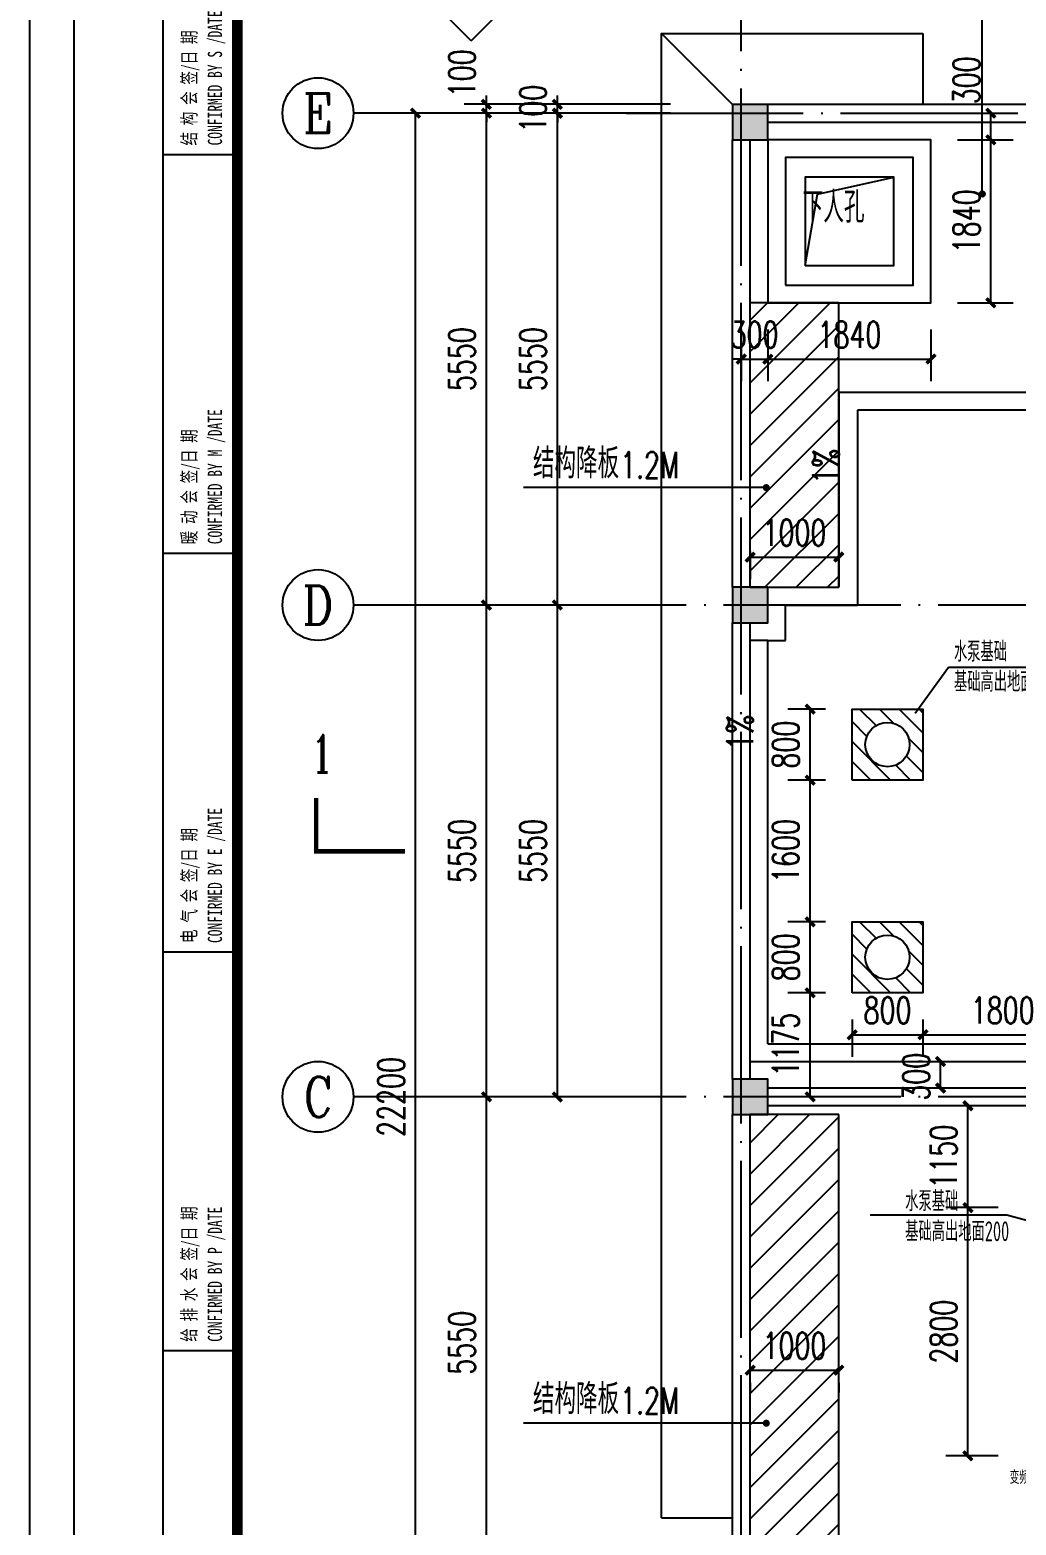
# Model space of a CAD drawing. Extents: x 19098 to 79498, y 3162 to 205862.
# Drawn here: x 19098 to 30223, y 106257 to 123130 of the extents above; entities that cross this region are included whole.
import ezdxf
from ezdxf.enums import TextEntityAlignment as Align

# ---------------------------------------------------------------- set-up
doc = ezdxf.new("R2010")
doc.units = 0
doc.header["$LTSCALE"] = 1000
doc.header["$MEASUREMENT"] = 0
doc.linetypes.add('DASHED', pattern=[0.75, 0.5, -0.25])
doc.linetypes.add('DOTE', pattern=[2.42, 2, -0.2, 0.02, -0.2])
for name, color, linetype in [('1209-3#泵房001（水反资1210）$0$WALL', 252, 'Continuous'), ('1209-3#泵房001（水反资1210）$0$水-消防系统-标注', 4, 'Continuous'), ('1209-3#泵房001（水反资1210）$0$水-消防系统-设备', 2, 'Continuous'), ('2017_11-sheet-L2$0$C-SHET-TTLB', 11, 'Continuous'), ('AXIS', 3, 'Continuous'), ('AXIS_TEXT', 7, 'Continuous'), ('C-SHET-TTLB', 11, 'Continuous'), ('COLUMN', 9, 'Continuous'), ('DIM_ELEV', 3, 'Continuous'), ('DIM_LEAD', 3, 'Continuous'), ('DIM_SYMB', 3, 'Continuous'), ('DOTE', 1, 'Continuous'), ('PUB_DIM', 3, 'Continuous'), ('PUB_HATCH', 8, 'Continuous'), ('PUB_TEXT', 7, 'Continuous'), ('STAIR', 2, 'Continuous'), ('WALL', 9, 'Continuous'), ('建-留洞', 25, 'Continuous'), ('建.1F墙体$0$建-文字', 4, 'Continuous'), ('水-消防-消防排水-管线', 140, 'DASHED')]:
    doc.layers.add(name, color=color, linetype=linetype)
doc.styles.add('1209-3#泵房001（水反资1210）$0$XD2008', font='xd-hzs.shx', dxfattribs={"width": 0.7, "bigfont": 'xd-hztxt.shx'})
doc.styles.add('2017_11-sheet-L2$0$SHEET-ECADI', font='simhei.ttf', dxfattribs={"width": 0.7})
doc.styles.add('_TCH_AXIS', font='COMPLEX', dxfattribs={"bigfont": 'GBCBIG'})
doc.styles.add('_TCH_DIM', font='SIMPLEX', dxfattribs={"bigfont": 'GBCBIG'})
doc.styles.add('_TCH_DIM_T3', font='SIMPLEX', dxfattribs={"width": 0.705882, "bigfont": 'GBCBIG'})
doc.styles.add('_TCH_LABEL', font='COMPLEX', dxfattribs={"bigfont": 'GBCBIG'})
doc.styles.add('COMPLEX', font='COMPLEX', dxfattribs={"bigfont": 'AllInOneBig.shx'})
doc.styles.add('XD2008', font='xd-hzs.shx', dxfattribs={"width": 0.7, "bigfont": 'xd-hztxt.shx'})
doc.dimstyles.new('_TCH_ARCH&&100', dxfattribs={"dimtxt": 297.5, "dimasz": 100, "dimexe": 250, "dimexo": 300, "dimgap": 126.25, "dimtad": 1, "dimdec": 0, "dimzin": 0, "dimdsep": 46, "dimtxsty": '_TCH_DIM_T3', "dimblk": 'ARCHTICK', "dimcen": 0.09, "dimclrt": 7, "dimazin": 2, "dimtfac": 1, "dimtdec": 0, "dimtix": 1, "dimtmove": 2, "dimatfit": 3, "dimfxl": 1, "dimtolj": 1, "dimtzin": 0, "dimarcsym": 0})

# ---------------------------------------------------------------- blocks, each defined once
blk = doc.blocks.new('2017_11-sheet-L2$0$2014SHEET-L')
at = {"layer": '2017_11-sheet-L2$0$C-SHET-TTLB'}
for p, q in [((0, -90), (-9, -90)), ((0, -135), (-9, -135)), ((0, -180), (-9, -180)), ((0, -225), (-9, -225))]:
    blk.add_line(p, q, dxfattribs=at)
at = {"layer": '2017_11-sheet-L2$0$C-SHET-TTLB', "style": '2017_11-sheet-L2$0$SHEET-ECADI', "width": 0.7}
for s, p in [('CONFIRMED BY S /DATE', (-2.33, -88.96)), ('结 构 会 签/日 期', (-5.24, -88.96)), ('CONFIRMED BY M /DATE', (-2.33, -133.96)), ('暖 动 会 签/日 期', (-5.24, -133.96)), ('CONFIRMED BY E /DATE', (-2.33, -178.96)), ('电 气 会 签/日 期', (-5.24, -178.96)), ('给 排 水 会 签/日 期', (-5.24, -223.96)), ('CONFIRMED BY P /DATE', (-2.33, -223.96))]:
    blk.add_text(s, height=1.6, rotation=90, dxfattribs=at).set_placement(p)
blk = doc.blocks.new('2017_11-sheet-L2', base_point=(18.4, 410))
at = {"layer": '2017_11-sheet-L2$0$C-SHET-TTLB'}
blk.add_blockref('2017_11-sheet-L2$0$2014SHEET-L', (19, 410.6), dxfattribs=at)
blk = doc.blocks.new('tukuang')
at = {"layer": 'C-SHET-TTLB'}
blk.add_line((17002, 20480), (17002, -19640), dxfattribs=at)
for points in [[(75902, 21920), (75902, -21080), (15502, -21080), (15502, 21920)], [(75402, 21420), (75402, -20580), (16002, -20580), (16002, 21420)]]:
    blk.add_lwpolyline(points, close=True, dxfattribs=at)
at = {"layer": 'C-SHET-TTLB', "const_width": 120}
blk.add_lwpolyline([(17842, 20420), (74402, 20420), (74402, -19580), (17842, -19580)], close=True, dxfattribs=at)
at = {"layer": 'C-SHET-TTLB', "xscale": 100, "yscale": 100, "zscale": 100}
blk.add_blockref('2017_11-sheet-L2', (17842, 20420), dxfattribs=at)
blk = doc.blocks.new('A$C29236F82')
at = {"layer": '1209-3#泵房001（水反资1210）$0$WALL'}
h = blk.add_hatch(dxfattribs=at)
h.set_pattern_fill('ANSI31', color=256, scale=2000)
h.set_pattern_definition([(45, (-39722.55, -122189.72), (-176.7767, 176.7767), [])])
h.paths.add_polyline_path([(-11500, -11300), (-12500, -11300), (-12500, -16451), (-11500, -16451)])
at = {"layer": '1209-3#泵房001（水反资1210）$0$水-消防系统-标注'}
h = blk.add_hatch(dxfattribs=at)
h.set_pattern_fill('ANSI31', color=145, scale=50, angle=-90, style=0)
h.set_pattern_definition([(315, (-59094.44, 109621.38), (112.2532, 112.2532), [])])
h.paths.add_polyline_path([(-10550, -7525), (-10550, -6725), (-11350, -6725), (-11350, -7525)])
h.paths.add_polyline_path([(-10950, -6875, -1), (-10950, -7375, -1)], flags=16)
h = blk.add_hatch(dxfattribs=at)
h.set_pattern_fill('ANSI31', color=145, scale=50, angle=-90, style=0)
h.set_pattern_definition([(315, (-59094.44, 107221.38), (112.2532, 112.2532), [])])
h.paths.add_polyline_path([(-10550, -9925), (-10550, -9125), (-11350, -9125), (-11350, -9925)])
h.paths.add_polyline_path([(-10950, -9275, -1), (-10950, -9775, -1)], flags=16)
for p, q in [((-10262, -6254), (-10638, -6774)), ((-9090, -6254), (-10262, -6254))]:
    blk.add_line(p, q)
at = {"layer": '1209-3#泵房001（水反资1210）$0$WALL'}
for p, q in [((-12700, -16451), (-12700, -11300)), ((-11500, -11300), (-12500, -11300)), ((-12500, -16451), (-12500, -11300)), ((-11500, -16451), (-11500, -11300))]:
    blk.add_line(p, q, dxfattribs=at)
at = {"layer": '1209-3#泵房001（水反资1210）$0$水-消防系统-标注'}
blk.add_line((-9603, -12431, 0), (-9242, -12530), dxfattribs=at)
at = {"layer": '1209-3#泵房001（水反资1210）$0$水-消防系统-标注', "elevation": 0}
blk.add_lwpolyline([(-11144, -12431), (-9603, -12431)], dxfattribs=at)
at = {"layer": '1209-3#泵房001（水反资1210）$0$水-消防系统-设备', "color": 145}
for points in [[(-11350, -7525), (-11350, -6725), (-10550, -6725), (-10550, -7525)], [(-11350, -9925), (-11350, -9125), (-10550, -9125), (-10550, -9925)]]:
    blk.add_lwpolyline(points, close=True, dxfattribs=at)
for centre in [(-10950, -7125), (-10950, -9525)]:
    blk.add_circle(centre, 250, dxfattribs=at)
at = {"layer": '1209-3#泵房001（水反资1210）$0$水-消防系统-标注', "style": '1209-3#泵房001（水反资1210）$0$XD2008', "width": 0.7}
for s, height, p in [('水泵基础', 225, (-10200, -6189, 0)), ('基础高出地面200', 225, (-10200, -6529, 0)), ('水泵基础', 225, (-10750, -12390)), ('基础高出地面200', 225, (-10750, -12730)), ('变频给水设备（冷却水补水）', 150, (-9573, -15468))]:
    blk.add_text(s, height=height, dxfattribs=at).set_placement(p)
blk = doc.blocks.new('_ArchTick')
at = {"color": 0, "linetype": 'ByBlock', "const_width": 0.4}
blk.add_lwpolyline([(-0.5, -0.5), (0.5, 0.5)], dxfattribs=at)
blk = doc.blocks.new('*D29')
at = {"layer": 'Defpoints', "color": 0}
for p in [(29371, 111489), (29467, 111489), (29467, 111189)]:
    blk.add_point(p, dxfattribs=at)
at = {"layer": 'PUB_DIM', "color": 0, "lineweight": -2}
for p, q in [((29167, 111489), (29121, 111489)), ((29371, 111189), (29371, 111489)), ((29167, 111189), (29121, 111189))]:
    blk.add_line(p, q, dxfattribs=at)
at = {"layer": 'PUB_DIM', "color": 0, "lineweight": -2, "xscale": 100, "yscale": 100, "zscale": 100}
for p, rotation in [((29371, 111489), 90), ((29371, 111189), 270)]:
    blk.add_blockref('_ArchTick', p, dxfattribs=dict(at, rotation=rotation))
at = {"layer": 'PUB_DIM', "color": 7, "insert": (29096, 111316), "char_height": 297.5, "attachment_point": 5, "rotation": 90, "style": '_TCH_DIM_T3'}
blk.add_mtext('\\A1;300', dxfattribs=at)
blk = doc.blocks.new('*D76')
at = {"layer": 'Defpoints', "color": 0}
for p in [(29680, 110989), (30322, 110989), (30322, 109839)]:
    blk.add_point(p, dxfattribs=at)
at = {"layer": 'PUB_DIM', "color": 0, "lineweight": -2}
for p, q in [((30022, 110989), (29430, 110989)), ((29680, 109839), (29680, 110989)), ((30022, 109839), (29430, 109839))]:
    blk.add_line(p, q, dxfattribs=at)
at = {"layer": 'PUB_DIM', "color": 0, "lineweight": -2, "xscale": 100, "yscale": 100, "zscale": 100}
for p, rotation in [((29680, 110989), 90), ((29680, 109839), 270)]:
    blk.add_blockref('_ArchTick', p, dxfattribs=dict(at, rotation=rotation))
at = {"layer": 'PUB_DIM', "color": 7, "insert": (29405, 110414), "char_height": 297.5, "attachment_point": 5, "rotation": 90, "style": '_TCH_DIM_T3'}
blk.add_mtext('\\A1;1150', dxfattribs=at)
blk = doc.blocks.new('*D77')
at = {"layer": 'Defpoints', "color": 0}
for p in [(29680, 109839), (30322, 109839), (30322, 107039)]:
    blk.add_point(p, dxfattribs=at)
at = {"layer": 'PUB_DIM', "color": 0, "lineweight": -2}
for p, q in [((30022, 109839), (29430, 109839)), ((29680, 107039), (29680, 109839)), ((30022, 107039), (29430, 107039))]:
    blk.add_line(p, q, dxfattribs=at)
at = {"layer": 'PUB_DIM', "color": 0, "lineweight": -2, "xscale": 100, "yscale": 100, "zscale": 100}
for p, rotation in [((29680, 109839), 90), ((29680, 107039), 270)]:
    blk.add_blockref('_ArchTick', p, dxfattribs=dict(at, rotation=rotation))
at = {"layer": 'PUB_DIM', "color": 7, "insert": (29405, 108439), "char_height": 297.5, "attachment_point": 5, "rotation": 90, "style": '_TCH_DIM_T3'}
blk.add_mtext('\\A1;2800', dxfattribs=at)
blk = doc.blocks.new('*D95')
at = {"layer": 'Defpoints', "color": 0}
for p in [(28373, 112264), (29173, 112264), (29173, 111790)]:
    blk.add_point(p, dxfattribs=at)
at = {"layer": 'PUB_DIM', "color": 0, "lineweight": -2}
for p, q in [((28373, 111964), (28373, 111540)), ((29173, 111964), (29173, 111540)), ((28373, 111790), (29173, 111790))]:
    blk.add_line(p, q, dxfattribs=at)
at = {"layer": 'PUB_DIM', "color": 0, "lineweight": -2, "xscale": 100, "yscale": 100, "zscale": 100, "rotation": 180}
blk.add_blockref('_ArchTick', (28373, 111790), dxfattribs=at)
at = {"layer": 'PUB_DIM', "color": 0, "lineweight": -2, "xscale": 100, "yscale": 100, "zscale": 100}
blk.add_blockref('_ArchTick', (29173, 111790), dxfattribs=at)
at = {"layer": 'PUB_DIM', "color": 7, "insert": (28773, 112065), "char_height": 297.5, "attachment_point": 5, "style": '_TCH_DIM_T3'}
blk.add_mtext('\\A1;800', dxfattribs=at)
blk = doc.blocks.new('*D96')
at = {"layer": 'Defpoints', "color": 0}
for p in [(29173, 112264), (30973, 112264), (30973, 111790)]:
    blk.add_point(p, dxfattribs=at)
at = {"layer": 'PUB_DIM', "color": 0, "lineweight": -2}
for p, q in [((29173, 111964), (29173, 111540)), ((30973, 111964), (30973, 111540)), ((29173, 111790), (30973, 111790))]:
    blk.add_line(p, q, dxfattribs=at)
at = {"layer": 'PUB_DIM', "color": 0, "lineweight": -2, "xscale": 100, "yscale": 100, "zscale": 100, "rotation": 180}
blk.add_blockref('_ArchTick', (29173, 111790), dxfattribs=at)
at = {"layer": 'PUB_DIM', "color": 0, "lineweight": -2, "xscale": 100, "yscale": 100, "zscale": 100}
blk.add_blockref('_ArchTick', (30973, 111790), dxfattribs=at)
at = {"layer": 'PUB_DIM', "color": 7, "insert": (30073, 112065), "char_height": 297.5, "attachment_point": 5, "style": '_TCH_DIM_T3'}
blk.add_mtext('\\A1;1800', dxfattribs=at)
blk = doc.blocks.new('*D99')
at = {"layer": 'Defpoints', "color": 0}
for p in [(27900, 112264), (28373, 112264), (28373, 111089)]:
    blk.add_point(p, dxfattribs=at)
at = {"layer": 'PUB_DIM', "color": 0, "lineweight": -2}
for p, q in [((28073, 112264), (27650, 112264)), ((27900, 111089), (27900, 112264)), ((28073, 111089), (27650, 111089))]:
    blk.add_line(p, q, dxfattribs=at)
at = {"layer": 'PUB_DIM', "color": 0, "lineweight": -2, "xscale": 100, "yscale": 100, "zscale": 100}
for p, rotation in [((27900, 112264), 90), ((27900, 111089), 270)]:
    blk.add_blockref('_ArchTick', p, dxfattribs=dict(at, rotation=rotation))
at = {"layer": 'PUB_DIM', "color": 7, "insert": (27625, 111677), "char_height": 297.5, "attachment_point": 5, "rotation": 90, "style": '_TCH_DIM_T3'}
blk.add_mtext('\\A1;1175', dxfattribs=at)
blk = doc.blocks.new('*D100')
at = {"layer": 'Defpoints', "color": 0}
for p in [(27900, 113064), (28373, 113064), (28373, 112264)]:
    blk.add_point(p, dxfattribs=at)
at = {"layer": 'PUB_DIM', "color": 0, "lineweight": -2}
for p, q in [((28073, 113064), (27650, 113064)), ((27900, 112264), (27900, 113064)), ((28073, 112264), (27650, 112264))]:
    blk.add_line(p, q, dxfattribs=at)
at = {"layer": 'PUB_DIM', "color": 0, "lineweight": -2, "xscale": 100, "yscale": 100, "zscale": 100}
for p, rotation in [((27900, 113064), 90), ((27900, 112264), 270)]:
    blk.add_blockref('_ArchTick', p, dxfattribs=dict(at, rotation=rotation))
at = {"layer": 'PUB_DIM', "color": 7, "insert": (27625, 112664), "char_height": 297.5, "attachment_point": 5, "rotation": 90, "style": '_TCH_DIM_T3'}
blk.add_mtext('\\A1;800', dxfattribs=at)
blk = doc.blocks.new('*D101')
at = {"layer": 'Defpoints', "color": 0}
for p in [(27900, 114664), (28373, 114664), (28373, 113064)]:
    blk.add_point(p, dxfattribs=at)
at = {"layer": 'PUB_DIM', "color": 0, "lineweight": -2}
for p, q in [((28073, 114664), (27650, 114664)), ((27900, 113064), (27900, 114664)), ((28073, 113064), (27650, 113064))]:
    blk.add_line(p, q, dxfattribs=at)
at = {"layer": 'PUB_DIM', "color": 0, "lineweight": -2, "xscale": 100, "yscale": 100, "zscale": 100}
for p, rotation in [((27900, 114664), 90), ((27900, 113064), 270)]:
    blk.add_blockref('_ArchTick', p, dxfattribs=dict(at, rotation=rotation))
at = {"layer": 'PUB_DIM', "color": 7, "insert": (27625, 113864), "char_height": 297.5, "attachment_point": 5, "rotation": 90, "style": '_TCH_DIM_T3'}
blk.add_mtext('\\A1;1600', dxfattribs=at)
blk = doc.blocks.new('*D102')
at = {"layer": 'Defpoints', "color": 0}
for p in [(27900, 115464), (28373, 115464), (28373, 114664)]:
    blk.add_point(p, dxfattribs=at)
at = {"layer": 'PUB_DIM', "color": 0, "lineweight": -2}
for p, q in [((28073, 115464), (27650, 115464)), ((27900, 114664), (27900, 115464)), ((28073, 114664), (27650, 114664))]:
    blk.add_line(p, q, dxfattribs=at)
at = {"layer": 'PUB_DIM', "color": 0, "lineweight": -2, "xscale": 100, "yscale": 100, "zscale": 100}
for p, rotation in [((27900, 115464), 90), ((27900, 114664), 270)]:
    blk.add_blockref('_ArchTick', p, dxfattribs=dict(at, rotation=rotation))
at = {"layer": 'PUB_DIM', "color": 7, "insert": (27625, 115064), "char_height": 297.5, "attachment_point": 5, "rotation": 90, "style": '_TCH_DIM_T3'}
blk.add_mtext('\\A1;800', dxfattribs=at)
blk = doc.blocks.new('*D112')
at = {"layer": 'Defpoints', "color": 0}
for p in [(27223, 108161), (28223, 108161), (28223, 108005)]:
    blk.add_point(p, dxfattribs=at)
at = {"layer": 'PUB_DIM', "color": 0, "lineweight": -2}
for p, q in [((27223, 108005), (28223, 108005)), ((27223, 107861), (27223, 107755)), ((28223, 107861), (28223, 107755))]:
    blk.add_line(p, q, dxfattribs=at)
at = {"layer": 'PUB_DIM', "color": 0, "lineweight": -2, "xscale": 100, "yscale": 100, "zscale": 100, "rotation": 180}
blk.add_blockref('_ArchTick', (27223, 108005), dxfattribs=at)
at = {"layer": 'PUB_DIM', "color": 0, "lineweight": -2, "xscale": 100, "yscale": 100, "zscale": 100}
blk.add_blockref('_ArchTick', (28223, 108005), dxfattribs=at)
at = {"layer": 'PUB_DIM', "color": 7, "insert": (27723, 108280), "char_height": 297.5, "attachment_point": 5, "style": '_TCH_DIM_T3'}
blk.add_mtext('\\A1;1000', dxfattribs=at)
blk = doc.blocks.new('*D113')
at = {"layer": 'Defpoints', "color": 0}
for p in [(27223, 117543), (28223, 117543), (28223, 117181)]:
    blk.add_point(p, dxfattribs=at)
at = {"layer": 'PUB_DIM', "color": 0, "lineweight": -2}
for p, q in [((27223, 117243), (27223, 116931)), ((27223, 117181), (28223, 117181)), ((28223, 117243), (28223, 116931))]:
    blk.add_line(p, q, dxfattribs=at)
at = {"layer": 'PUB_DIM', "color": 0, "lineweight": -2, "xscale": 100, "yscale": 100, "zscale": 100, "rotation": 180}
blk.add_blockref('_ArchTick', (27223, 117181), dxfattribs=at)
at = {"layer": 'PUB_DIM', "color": 0, "lineweight": -2, "xscale": 100, "yscale": 100, "zscale": 100}
blk.add_blockref('_ArchTick', (28223, 117181), dxfattribs=at)
at = {"layer": 'PUB_DIM', "color": 7, "insert": (27723, 117456), "char_height": 297.5, "attachment_point": 5, "style": '_TCH_DIM_T3'}
blk.add_mtext('\\A1;1000', dxfattribs=at)
blk = doc.blocks.new('*D125')
at = {"layer": 'AXIS', "color": 0, "lineweight": -2}
for p, q in [((26323, 116639), (24798, 116639)), ((25048, 111089), (25048, 116639)), ((26323, 111089), (24798, 111089))]:
    blk.add_line(p, q, dxfattribs=at)
at = {"layer": 'Defpoints', "color": 0}
for p in [(25048, 116639), (26623, 116639), (26623, 111089)]:
    blk.add_point(p, dxfattribs=at)
at = {"layer": 'AXIS', "color": 0, "lineweight": -2, "xscale": 100, "yscale": 100, "zscale": 100}
for p, rotation in [((25048, 116639), 90), ((25048, 111089), 270)]:
    blk.add_blockref('_ArchTick', p, dxfattribs=dict(at, rotation=rotation))
at = {"layer": 'AXIS', "color": 7, "insert": (24773, 113864), "char_height": 297.5, "attachment_point": 5, "rotation": 90, "style": '_TCH_DIM_T3'}
blk.add_mtext('\\A1;5550', dxfattribs=at)
blk = doc.blocks.new('*D126')
at = {"layer": 'AXIS', "color": 0, "lineweight": -2}
for p, q in [((26323, 122190), (24798, 122190)), ((25048, 116639), (25048, 122190)), ((26323, 116639), (24798, 116639))]:
    blk.add_line(p, q, dxfattribs=at)
at = {"layer": 'Defpoints', "color": 0}
for p in [(25048, 122190), (26623, 122190), (26623, 116639)]:
    blk.add_point(p, dxfattribs=at)
at = {"layer": 'AXIS', "color": 0, "lineweight": -2, "xscale": 100, "yscale": 100, "zscale": 100}
for p, rotation in [((25048, 122190), 90), ((25048, 116639), 270)]:
    blk.add_blockref('_ArchTick', p, dxfattribs=dict(at, rotation=rotation))
at = {"layer": 'AXIS', "color": 7, "insert": (24773, 119414), "char_height": 297.5, "attachment_point": 5, "rotation": 90, "style": '_TCH_DIM_T3'}
blk.add_mtext('\\A1;5550', dxfattribs=at)
blk = doc.blocks.new('*D127')
at = {"layer": 'AXIS', "color": 0, "lineweight": -2}
for p, q in [((25048, 122290), (25048, 122390)), ((26323, 122290), (24798, 122290)), ((26323, 122190), (24798, 122190)), ((25048, 122190), (25048, 122290)), ((25048, 122190), (25048, 122090))]:
    blk.add_line(p, q, dxfattribs=at)
at = {"layer": 'Defpoints', "color": 0}
for p in [(25048, 122290), (26623, 122290), (26623, 122190)]:
    blk.add_point(p, dxfattribs=at)
at = {"layer": 'AXIS', "color": 0, "lineweight": -2, "xscale": 100, "yscale": 100, "zscale": 100}
for p, rotation in [((25048, 122290), 270), ((25048, 122190), 90)]:
    blk.add_blockref('_ArchTick', p, dxfattribs=dict(at, rotation=rotation))
at = {"layer": 'AXIS', "color": 7, "insert": (24773, 122240), "char_height": 297.5, "attachment_point": 5, "rotation": 90, "style": '_TCH_DIM_T3'}
blk.add_mtext('\\A1;100', dxfattribs=at)
blk = doc.blocks.new('*D136')
at = {"layer": 'Defpoints', "color": 0}
for p in [(29263, 121890), (29939, 121890), (29263, 120050)]:
    blk.add_point(p, dxfattribs=at)
at = {"layer": 'PUB_DIM', "color": 0, "lineweight": -2}
for p, q in [((29563, 121890), (30189, 121890)), ((29939, 120050), (29939, 121890)), ((29563, 120050), (30189, 120050))]:
    blk.add_line(p, q, dxfattribs=at)
at = {"layer": 'PUB_DIM', "color": 0, "lineweight": -2, "xscale": 100, "yscale": 100, "zscale": 100}
for p, rotation in [((29939, 121890), 90), ((29939, 120050), 270)]:
    blk.add_blockref('_ArchTick', p, dxfattribs=dict(at, rotation=rotation))
at = {"layer": 'PUB_DIM', "color": 7, "insert": (29664, 120970), "char_height": 297.5, "attachment_point": 5, "rotation": 90, "style": '_TCH_DIM_T3'}
blk.add_mtext('\\A1;1840', dxfattribs=at)
blk = doc.blocks.new('*D137')
at = {"layer": 'Defpoints', "color": 0}
for p in [(29263, 122190), (29939, 122190), (29263, 121890)]:
    blk.add_point(p, dxfattribs=at)
at = {"layer": 'PUB_DIM', "color": 0, "lineweight": -2}
for p, q in [((29563, 122190), (30189, 122190)), ((29939, 121890), (29939, 122190)), ((29563, 121890), (30189, 121890))]:
    blk.add_line(p, q, dxfattribs=at)
at = {"layer": 'PUB_DIM', "color": 0, "lineweight": -2, "xscale": 100, "yscale": 100, "zscale": 100}
for p, rotation in [((29939, 122190), 90), ((29939, 121890), 270)]:
    blk.add_blockref('_ArchTick', p, dxfattribs=dict(at, rotation=rotation))
at = {"layer": 'PUB_DIM', "color": 7, "insert": (29664, 122560), "char_height": 297.5, "attachment_point": 5, "rotation": 90, "style": '_TCH_DIM_T3'}
blk.add_mtext('\\A1;300', dxfattribs=at)
blk = doc.blocks.new('*D140')
at = {"layer": 'AXIS', "color": 0, "lineweight": -2}
for p, q in [((25523, 111089), (23998, 111089)), ((24248, 105539), (24248, 111089)), ((25523, 105539), (23998, 105539))]:
    blk.add_line(p, q, dxfattribs=at)
at = {"layer": 'Defpoints', "color": 0}
for p in [(24248, 111089), (25823, 111089), (25823, 105539)]:
    blk.add_point(p, dxfattribs=at)
at = {"layer": 'AXIS', "color": 0, "lineweight": -2, "xscale": 100, "yscale": 100, "zscale": 100}
for p, rotation in [((24248, 111089), 90), ((24248, 105539), 270)]:
    blk.add_blockref('_ArchTick', p, dxfattribs=dict(at, rotation=rotation))
at = {"layer": 'AXIS', "color": 7, "insert": (23973, 108314), "char_height": 297.5, "attachment_point": 5, "rotation": 90, "style": '_TCH_DIM_T3'}
blk.add_mtext('\\A1;5550', dxfattribs=at)
blk = doc.blocks.new('*D141')
at = {"layer": 'AXIS', "color": 0, "lineweight": -2}
for p, q in [((25523, 116639), (23998, 116639)), ((24248, 111089), (24248, 116639)), ((25523, 111089), (23998, 111089))]:
    blk.add_line(p, q, dxfattribs=at)
at = {"layer": 'Defpoints', "color": 0}
for p in [(24248, 116639), (25823, 116639), (25823, 111089)]:
    blk.add_point(p, dxfattribs=at)
at = {"layer": 'AXIS', "color": 0, "lineweight": -2, "xscale": 100, "yscale": 100, "zscale": 100}
for p, rotation in [((24248, 116639), 90), ((24248, 111089), 270)]:
    blk.add_blockref('_ArchTick', p, dxfattribs=dict(at, rotation=rotation))
at = {"layer": 'AXIS', "color": 7, "insert": (23973, 113864), "char_height": 297.5, "attachment_point": 5, "rotation": 90, "style": '_TCH_DIM_T3'}
blk.add_mtext('\\A1;5550', dxfattribs=at)
blk = doc.blocks.new('*D142')
at = {"layer": 'AXIS', "color": 0, "lineweight": -2}
for p, q in [((25523, 122190), (23998, 122190)), ((24248, 116639), (24248, 122190)), ((25523, 116639), (23998, 116639))]:
    blk.add_line(p, q, dxfattribs=at)
at = {"layer": 'Defpoints', "color": 0}
for p in [(24248, 122190), (25823, 122190), (25823, 116639)]:
    blk.add_point(p, dxfattribs=at)
at = {"layer": 'AXIS', "color": 0, "lineweight": -2, "xscale": 100, "yscale": 100, "zscale": 100}
for p, rotation in [((24248, 122190), 90), ((24248, 116639), 270)]:
    blk.add_blockref('_ArchTick', p, dxfattribs=dict(at, rotation=rotation))
at = {"layer": 'AXIS', "color": 7, "insert": (23973, 119414), "char_height": 297.5, "attachment_point": 5, "rotation": 90, "style": '_TCH_DIM_T3'}
blk.add_mtext('\\A1;5550', dxfattribs=at)
blk = doc.blocks.new('*D143')
at = {"layer": 'AXIS', "color": 0, "lineweight": -2}
for p, q in [((24248, 122290), (24248, 122390)), ((25523, 122290), (23998, 122290)), ((25523, 122190), (23998, 122190)), ((24248, 122190), (24248, 122290)), ((24248, 122190), (24248, 122090))]:
    blk.add_line(p, q, dxfattribs=at)
at = {"layer": 'Defpoints', "color": 0}
for p in [(24248, 122290), (25823, 122290), (25823, 122190)]:
    blk.add_point(p, dxfattribs=at)
at = {"layer": 'AXIS', "color": 0, "lineweight": -2, "xscale": 100, "yscale": 100, "zscale": 100}
for p, rotation in [((24248, 122290), 270), ((24248, 122190), 90)]:
    blk.add_blockref('_ArchTick', p, dxfattribs=dict(at, rotation=rotation))
at = {"layer": 'AXIS', "color": 7, "insert": (23973, 122640), "char_height": 297.5, "attachment_point": 5, "rotation": 90, "style": '_TCH_DIM_T3'}
blk.add_mtext('\\A1;100', dxfattribs=at)
blk = doc.blocks.new('*D144')
at = {"layer": 'AXIS', "color": 0, "lineweight": -2}
for p, q in [((25523, 122190), (23198, 122190)), ((23448, 99989), (23448, 122190)), ((25523, 99989), (23198, 99989))]:
    blk.add_line(p, q, dxfattribs=at)
at = {"layer": 'Defpoints', "color": 0}
for p in [(23448, 122190), (25823, 122190), (25823, 99989)]:
    blk.add_point(p, dxfattribs=at)
at = {"layer": 'AXIS', "color": 0, "lineweight": -2, "xscale": 100, "yscale": 100, "zscale": 100}
for p, rotation in [((23448, 122190), 90), ((23448, 99989), 270)]:
    blk.add_blockref('_ArchTick', p, dxfattribs=dict(at, rotation=rotation))
at = {"layer": 'AXIS', "color": 7, "insert": (23173, 111089), "char_height": 297.5, "attachment_point": 5, "rotation": 90, "style": '_TCH_DIM_T3'}
blk.add_mtext('\\A1;22200', dxfattribs=at)
blk = doc.blocks.new('*D224')
at = {"layer": 'Defpoints', "color": 0}
for p in [(27123, 120050), (27423, 120050), (27423, 119415)]:
    blk.add_point(p, dxfattribs=at)
at = {"layer": 'PUB_DIM', "color": 0, "lineweight": -2}
for p, q in [((27123, 119750), (27123, 119165)), ((27423, 119750), (27423, 119165)), ((27123, 119415), (27023, 119415)), ((27123, 119415), (27423, 119415)), ((27423, 119415), (27523, 119415))]:
    blk.add_line(p, q, dxfattribs=at)
at = {"layer": 'PUB_DIM', "color": 0, "lineweight": -2, "xscale": 100, "yscale": 100, "zscale": 100}
blk.add_blockref('_ArchTick', (27123, 119415), dxfattribs=at)
at = {"layer": 'PUB_DIM', "color": 0, "lineweight": -2, "xscale": 100, "yscale": 100, "zscale": 100, "rotation": 180}
blk.add_blockref('_ArchTick', (27423, 119415), dxfattribs=at)
at = {"layer": 'PUB_DIM', "color": 7, "insert": (27273, 119690), "char_height": 297.5, "attachment_point": 5, "style": '_TCH_DIM_T3'}
blk.add_mtext('\\A1;300', dxfattribs=at)
blk = doc.blocks.new('*D225')
at = {"layer": 'Defpoints', "color": 0}
for p in [(27423, 120050), (29263, 120050), (29263, 119415)]:
    blk.add_point(p, dxfattribs=at)
at = {"layer": 'PUB_DIM', "color": 0, "lineweight": -2}
for p, q in [((27423, 119750), (27423, 119165)), ((29263, 119750), (29263, 119165)), ((27423, 119415), (29263, 119415))]:
    blk.add_line(p, q, dxfattribs=at)
at = {"layer": 'PUB_DIM', "color": 0, "lineweight": -2, "xscale": 100, "yscale": 100, "zscale": 100, "rotation": 180}
blk.add_blockref('_ArchTick', (27423, 119415), dxfattribs=at)
at = {"layer": 'PUB_DIM', "color": 0, "lineweight": -2, "xscale": 100, "yscale": 100, "zscale": 100}
blk.add_blockref('_ArchTick', (29263, 119415), dxfattribs=at)
at = {"layer": 'PUB_DIM', "color": 7, "insert": (28343, 119690), "char_height": 297.5, "attachment_point": 5, "style": '_TCH_DIM_T3'}
blk.add_mtext('\\A1;1840', dxfattribs=at)
blk = doc.blocks.new('_FZH')
blk.add_lwpolyline([(-0.5, -0.5), (0.5, -0.5), (0.5, 0.5), (-0.5, 0.5)], close=True)
at = {"layer": 'PUB_HATCH'}
blk.add_solid([(-0.5, -0.5), (0.5, -0.5), (-0.5, 0.5), (0.5, 0.5)], dxfattribs=at)
blk = doc.blocks.new('_AXISO')
blk.add_circle((0, 0), 0.5)
at = {"layer": 'AXIS_TEXT', "style": 'COMPLEX', "width": 1.041667}
blk.add_attdef('A', text='', height=0.56, dxfattribs=at).set_placement((-0.25, -0.28), (0.25, -0.28), align=Align.FIT)

msp = doc.modelspace()

# ---------------------------------------------------------------- hatches: boundary and pattern name
at = {"layer": '1209-3#泵房001（水反资1210）$0$WALL'}
h = msp.add_hatch(dxfattribs=at)
h.set_pattern_fill('ANSI31', color=256, scale=2000)
h.paths.add_polyline_path([(28222.6, 120049.7), (27222.6, 120049.7), (27222.6, 116839.5), (28222.6, 116839.5)])

# ---------------------------------------------------------------- linework, layer by layer
for p, q in [((28222.6, 120049.7), (27222.6, 120049.7)), ((28222.6, 116839.5), (28222.6, 120049.7)), ((27222.6, 116839.5), (28222.6, 116839.5))]:
    msp.add_line(p, q, dxfattribs=at)
at = {"layer": 'AXIS'}
for p, q in [((25822.6, 122189.7), (22748.2, 122189.7)), ((25822.6, 116639.2), (22748.2, 116639.2)), ((25822.6, 111089.2), (22748.2, 111089.2))]:
    msp.add_line(p, q, dxfattribs=at)
at = {"layer": 'DIM_ELEV'}
for q in [(23775, 123306.8), (24375, 123306.8)]:
    msp.add_line((24075, 123006.8), q, dxfattribs=at)
at = {"layer": 'DIM_ELEV', "color": 119}
msp.add_line((27422.8, 116239.2), (27222.6, 116239.2), dxfattribs=at)
at = {"layer": 'DIM_LEAD'}
msp.add_line((29842.6, 121278.3), (29842.6, 123753.7), dxfattribs=at)
at = {"layer": 'DIM_LEAD', "color": 6}
for p, q in [((26590.5, 117964.5), (24667.6, 117964.5)), ((27405.3, 117964.5), (26590.5, 117964.5)), ((26590.5, 107406.1), (24667.6, 107406.1)), ((27405.3, 107406.1), (26590.5, 107406.1))]:
    msp.add_line(p, q, dxfattribs=at)
at = {"layer": 'DIM_LEAD', "const_width": 40}
msp.add_lwpolyline([(29842.6, 121258.3, 1), (29842.6, 121298.3, 1)], format="xyb", close=True, dxfattribs=at)
at = {"layer": 'DIM_LEAD', "color": 6, "const_width": 40}
for points in [[(27425.3, 117964.5, 1), (27385.3, 117964.5, 1)], [(27425.3, 107406.1, 1), (27385.3, 107406.1, 1)]]:
    msp.add_lwpolyline(points, format="xyb", close=True, dxfattribs=at)
at = {"layer": 'DIM_SYMB'}
for points in [[(29858.8, 118923.3, 0, 0, 0), (30735, 118923.3, 80, 0, 0), (31035, 118923.3, 0, 0, 0)], [(28331.5, 117588.1, 0, 0, 0), (28331.5, 118464.3, 80, 0, 0), (28331.5, 118764.3, 0, 0, 0)], [(27361.7, 115762.6, 0, 0, 0), (27361.7, 114886.4, 80, 0, 0), (27361.7, 114586.4, 0, 0, 0)], [(29858.8, 111574.2, 0, 0, 0), (30735, 111574.2, 80, 0, 0), (31035, 111574.2, 0, 0, 0)]]:
    msp.add_lwpolyline(points, format="xyseb", dxfattribs=at)
at = {"layer": 'DIM_SYMB', "const_width": 50}
msp.add_lwpolyline([(23328.1, 113860.4), (22328.1, 113860.4), (22328.1, 114460.4)], dxfattribs=at)
at = {"layer": 'DOTE', "linetype": 'DOTE'}
for p, q in [((27122.6, 98689.2), (27122.6, 123489.7)), ((25822.6, 122189.7), (41022.6, 122189.7)), ((41022.6, 116639.2), (25822.6, 116639.2)), ((41022.6, 111089.2), (25822.6, 111089.2))]:
    msp.add_line(p, q, dxfattribs=at)
at = {"layer": 'STAIR'}
for p, q in [((27022.6, 122289.7), (26222.6, 123089.7)), ((29172.4, 123089.7), (29172.4, 122289.7)), ((26222.6, 106339.2), (27022.6, 106339.2))]:
    msp.add_line(p, q, dxfattribs=at)
msp.add_lwpolyline([(26222.6, 106339.2), (26222.6, 123089.7), (29172.4, 123089.7)], dxfattribs=at)
at = {"layer": 'WALL'}
for p, q in [((31222.6, 122289.7), (27422.6, 122289.7)), ((27422.6, 122089.7), (31222.6, 122089.7)), ((27022.6, 116839.5), (27022.6, 121889.7)), ((27222.6, 116839.5), (27222.6, 121889.7)), ((28222.6, 120049.7), (27222.6, 120049.7)), ((27022.6, 111289.2), (27022.6, 116439.5)), ((27222.6, 111289.2), (27222.6, 116439.5)), ((33222.6, 111189.2), (27422.6, 111189.2)), ((27022.6, 105739), (27022.6, 110889.2)), ((28222.6, 110889.2), (27222.6, 110889.2)), ((27222.6, 105739), (27222.6, 110889.2)), ((33222.6, 110989.2), (27422.6, 110989.2))]:
    msp.add_line(p, q, dxfattribs=at)
at = {"layer": '建-留洞', "ltscale": 50}
for p, q in [((27984.2, 121276.7), (28842.6, 121469.7)), ((27842.6, 120469.7), (27984.2, 121276.7))]:
    msp.add_line(p, q, dxfattribs=at)
for points in [[(27422.6, 120049.7), (29262.6, 120049.7), (29262.6, 121889.7), (27422.6, 121889.7)], [(27622.6, 120249.7), (29062.6, 120249.7), (29062.6, 121689.7), (27622.6, 121689.7)], [(27842.6, 120469.7), (28842.6, 120469.7), (28842.6, 121469.7), (27842.6, 121469.7)]]:
    msp.add_lwpolyline(points, close=True, dxfattribs=at)
at = {"layer": '水-消防-消防排水-管线', "color": 145, "linetype": 'ByBlock'}
for p, q in [((28222.6, 119039.5), (28222.6, 116839.5)), ((36972.6, 119039.5), (28222.6, 119039.5)), ((28434.3, 118839.5), (28434.3, 116639.2)), ((37172.6, 118839.5), (28434.3, 118839.5)), ((27422.6, 116439.5), (27422.6, 116839.5)), ((27422.6, 116839.5), (28222.6, 116839.5)), ((27622.8, 116638), (28434.3, 116639.2)), ((27622.8, 116239.2), (27622.8, 116638)), ((27222.6, 111489.2), (27222.6, 116439.5)), ((27222.6, 116439.5), (27422.6, 116439.5)), ((27422.8, 111689.2), (27422.8, 116239.2)), ((27422.8, 116239.2), (27622.8, 116239.2)), ((27422.8, 111689.2), (34322.2, 111689.2)), ((27222.6, 111489.2), (39622.6, 111489.2))]:
    msp.add_line(p, q, dxfattribs=at)
at = {"layer": '水-消防-消防排水-管线', "color": 145}
msp.add_line((27422.6, 116839.5), (28222.5, 116839.5), dxfattribs=at)

# ---------------------------------------------------------------- block references
at = {"layer": 'AXIS'}
ref = msp.add_blockref('_AXISO', (22348.2, 122189.7), dxfattribs=dict(at, xscale=800, yscale=800, zscale=800))
ref.add_attrib('A', 'E', dxfattribs={"layer": 'AXIS_TEXT', "height": 445.4, "style": '_TCH_AXIS'}).set_placement((22178.5, 121967), (22517.9, 121967), align=Align.FIT)
ref = msp.add_blockref('_AXISO', (22348.2, 116639.2), dxfattribs=dict(at, xscale=800, yscale=800, zscale=800))
ref.add_attrib('A', 'D', dxfattribs={"layer": 'AXIS_TEXT', "height": 435.3, "style": '_TCH_AXIS'}).set_placement((22172.1, 116421.6), (22524.4, 116421.6), align=Align.FIT)
ref = msp.add_blockref('_AXISO', (22348.2, 111089.2), dxfattribs=dict(at, xscale=800, yscale=800, zscale=800))
ref.add_attrib('A', 'C', dxfattribs={"layer": 'AXIS_TEXT', "height": 455.7, "style": '_TCH_AXIS'}).set_placement((22185.5, 110861.4), (22511, 110861.4), align=Align.FIT)
at = {"layer": 'C-SHET-TTLB'}
msp.add_blockref('tukuang', (3595.7, 110241.6), dxfattribs=at)
at = {"layer": 'COLUMN', "xscale": 400, "yscale": 400, "zscale": 400}
for p in [(27222.6, 122089.7), (27222.6, 116639.5), (27222.6, 111089.2)]:
    msp.add_blockref('_FZH', p, dxfattribs=at)
at = {"layer": 'WALL', "color": 6}
msp.add_blockref('A$C29236F82', (39722.6, 122189.7), dxfattribs=at)

# ---------------------------------------------------------------- texts
at = {"layer": 'PUB_TEXT', "style": '_TCH_DIM'}
for p in [(24772.6, 118069.5), (24772.6, 107511.1)]:
    msp.add_text('结构降板', height=337.59, dxfattribs=at).set_placement(p)
at = {"layer": 'PUB_TEXT', "width": 0.705882}
for s, height, style, p in [('1.2M', 297.5, '_TCH_DIM', (25755.6, 118069.5)), ('1', 425, '_TCH_LABEL', (22263.8, 114747.9)), ('1.2M', 297.5, '_TCH_DIM', (25755.6, 107511.1))]:
    msp.add_text(s, height=height, dxfattribs=dict(at, style=style)).set_placement(p)
at = {"layer": 'PUB_TEXT', "style": '_TCH_DIM', "width": 0.705882}
for p in [(28226.5, 118006.2), (27256.7, 115004.5)]:
    msp.add_text('1%%%', height=297.5, rotation=90, dxfattribs=at).set_placement(p)
at = {"layer": '建.1F墙体$0$建-文字', "style": 'XD2008', "width": 0.7}
msp.add_text('下人孔', height=350, dxfattribs=at).set_placement((27815.7, 120952.8))

# ---------------------------------------------------------------- dimensions: what is measured, and where the dimension line sits
at = {"layer": 'AXIS'}
dim = msp.add_linear_dim(base=(24248.2, 122289.7), p1=(25822.6, 122189.7), p2=(25822.6, 122289.7), angle=90, dimstyle='_TCH_ARCH&&100', dxfattribs=at)
dim.commit()
dim.dimension.update_dxf_attribs({"geometry": '*D143', "text_midpoint": (23973.2, 122639.7), "dimtype": 129})
for p1, p2, distance, picture, middle in [((26622.6, 122189.7), (26622.6, 122289.7), 1574.3, '*D127', (24773.2, 122239.7)), ((25822.5513, 99989.2204), (25822.5513, 122189.72), 2374.3182, '*D144', (23173.2331, 111089.4702)), ((25822.5513, 116639.2204), (25822.5513, 122189.72), 1574.3182, '*D142', (23973.2331, 119414.4702)), ((26622.5513, 116639.2204), (26622.5513, 122189.72), 1574.3182, '*D126', (24773.2331, 119414.4702)), ((25822.6, 111089.2), (25822.6, 116639.2), 1574.3, '*D141', (23973.2, 113864.2)), ((26622.6, 111089.2), (26622.6, 116639.2), 1574.3, '*D125', (24773.2, 113864.2)), ((25822.6, 105539.2), (25822.6, 111089.2), 1574.3, '*D140', (23973.2, 108314.2))]:
    dim = msp.add_aligned_dim(p1=p1, p2=p2, distance=distance, dimstyle='_TCH_ARCH&&100', dxfattribs=at)
    dim.commit()
    dim.dimension.update_dxf_attribs({"geometry": picture, "text_midpoint": middle})
at = {"layer": 'PUB_DIM', "color": 6}
dim = msp.add_linear_dim(base=(29938.9, 122189.7), p1=(29262.6, 121889.7), p2=(29262.6, 122189.7), angle=90, dimstyle='_TCH_ARCH&&100', dxfattribs=at)
dim.commit()
dim.dimension.update_dxf_attribs({"geometry": '*D137', "text_midpoint": (29663.9, 122559.7), "dimtype": 129})
for p1, p2, distance, picture, middle in [((29262.6, 120049.7), (29262.6, 121889.7), -676.3, '*D136', (29663.9, 120969.7)), ((27122.6, 120049.7), (27422.6, 120049.7), -635, '*D224', (27272.6, 119689.7)), ((27422.6, 120049.7), (29262.6, 120049.7), -635, '*D225', (28342.6, 119689.7)), ((27222.6, 117542.8), (28222.6, 117542.8), -361.5, '*D113', (27722.6, 117456.3)), ((28372.6, 114664.2), (28372.6, 115464.2), 472.8, '*D102', (27624.7, 115064.2)), ((28372.6, 113064.2), (28372.6, 114664.2), 472.8, '*D101', (27624.7, 113864.2)), ((28372.6, 112264.2), (28372.6, 113064.2), 472.8, '*D100', (27624.7, 112664.2)), ((28372.6, 111089.2), (28372.6, 112264.2), 472.8, '*D99', (27624.7, 111676.7)), ((28372.6, 112264.2), (29172.6, 112264.2), -473.8, '*D95', (28772.6, 112065.4)), ((29172.6, 112264.2), (30972.6, 112264.2), -473.8, '*D96', (30072.6, 112065.4)), ((30322.2, 109839.3), (30322.2, 110989.2), 642.4, '*D76', (29404.8, 110414.3)), ((30322.2, 107039.3), (30322.2, 109839.3), 642.4, '*D77', (29404.8, 108439.3)), ((27222.6, 108161), (28222.6, 108161), -155.8, '*D112', (27722.6, 108280.2))]:
    dim = msp.add_aligned_dim(p1=p1, p2=p2, distance=distance, dimstyle='_TCH_ARCH&&100', dxfattribs=at)
    dim.commit()
    dim.dimension.update_dxf_attribs({"geometry": picture, "text_midpoint": middle})
at = {"layer": 'PUB_DIM', "color": 119}
dim = msp.add_linear_dim(base=(29371.3, 111489.2), p1=(29467, 111189.2), p2=(29467, 111489.2), angle=90, dimstyle='_TCH_ARCH&&100', dxfattribs=at)
dim.commit()
dim.dimension.update_dxf_attribs({"geometry": '*D29', "text_midpoint": (29096.3, 111315.5), "dimtype": 129})

doc.saveas('drawing.dxf')
